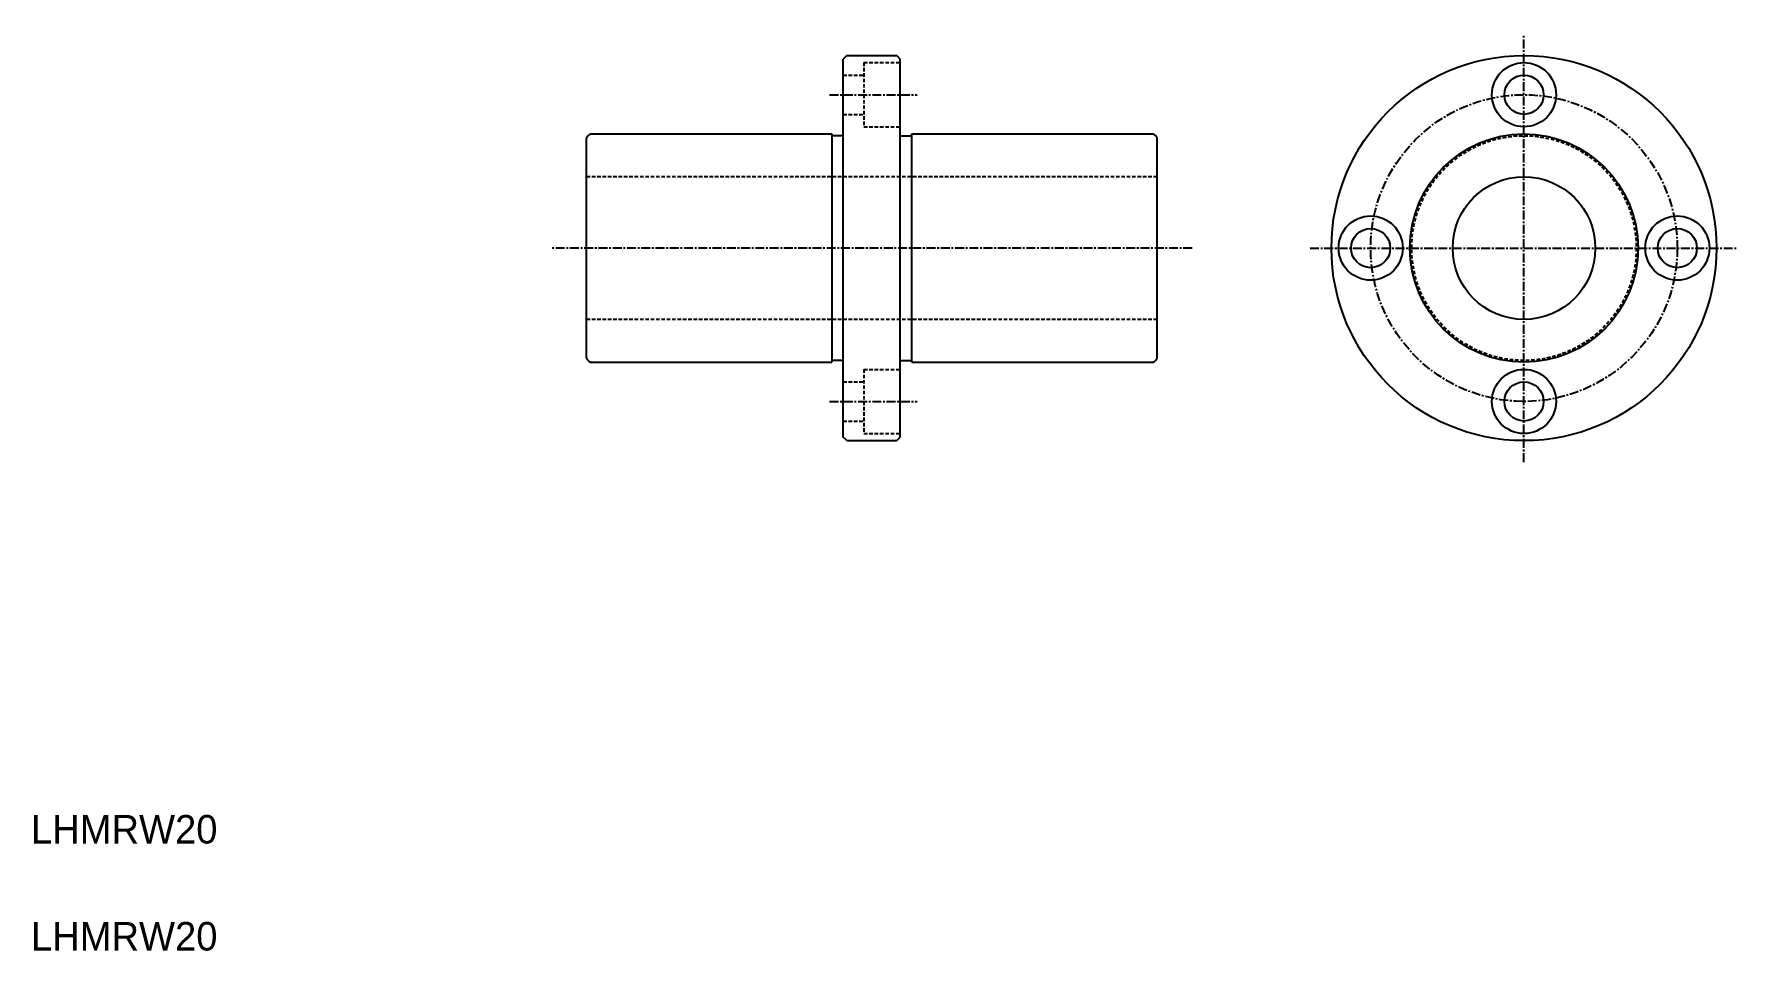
# Model space of a CAD drawing. Extents: x 10 to 249, y 10 to 138.
import ezdxf

# ---------------------------------------------------------------- set-up
doc = ezdxf.new("R2010")
doc.units = 0
doc.linetypes.add('CENTER', pattern=[2, 1.25, -0.25, 0.25, -0.25])
doc.linetypes.add('DASHED', pattern=[0.75, 0.5, -0.25])
doc.layers.get('0').update_dxf_attribs({"linetype": 'CONTINUOUS'})
doc.layers.add('CENTER', color=1, linetype='CENTER')

msp = doc.modelspace()

# ---------------------------------------------------------------- linework, layer by layer
at = {"color": 7, "linetype": 'CONTINUOUS'}
for p, q in [((124.4, 135.48), (123.9, 134.98)), ((123.9, 81.98), (123.9, 134.98)), ((124.4, 135.48), (131.4, 135.48)), ((131.4, 135.48), (131.9, 134.98)), ((131.9, 81.98), (131.9, 134.98)), ((88.44, 124.48), (122.3, 124.48)), ((122.3, 124.48), (122.3, 92.48)), ((123.9, 124.23), (122.3, 124.23)), ((131.9, 124.23), (133.5, 124.23)), ((133.5, 124.48), (167.35, 124.48)), ((133.5, 92.48), (133.5, 124.48)), ((87.9, 93.03), (87.9, 123.94)), ((167.9, 93.03), (167.9, 123.94)), ((88.44, 92.48), (122.3, 92.48)), ((123.9, 92.73), (122.3, 92.73)), ((131.9, 92.73), (133.5, 92.73)), ((133.5, 92.48), (167.35, 92.48)), ((124.4, 81.48), (123.9, 81.98)), ((124.4, 81.48), (131.4, 81.48)), ((131.4, 81.48), (131.9, 81.98))]:
    msp.add_line(p, q, dxfattribs=at)
at = {"color": 3, "linetype": 'DASHED'}
for p, q in [((126.8, 134.48), (126.8, 125.48)), ((126.8, 134.48), (131.9, 134.48)), ((123.9, 132.73), (126.8, 132.73)), ((123.9, 127.23), (126.8, 127.23)), ((126.8, 125.48), (131.9, 125.48)), ((167.9, 118.48), (87.9, 118.48)), ((167.9, 98.48), (87.9, 98.48)), ((126.8, 91.48), (126.8, 82.48)), ((126.8, 91.48), (131.9, 91.48)), ((123.9, 89.73), (126.8, 89.73)), ((123.9, 84.23), (126.8, 84.23)), ((126.8, 82.48), (131.9, 82.48))]:
    msp.add_line(p, q, dxfattribs=at)
at = {"color": 7, "linetype": 'CONTINUOUS'}
for centre, radius in [((219.35, 108.48), 27), ((219.35, 129.98), 4.5), ((219.35, 129.98), 2.75), ((219.35, 108.48), 16), ((219.35, 108.48), 10), ((197.85, 108.48), 4.5), ((240.85, 108.48), 4.5), ((197.85, 108.48), 2.75), ((240.85, 108.48), 2.75), ((219.35, 86.98), 4.5), ((219.35, 86.98), 2.75)]:
    msp.add_circle(centre, radius, dxfattribs=at)
at = {"color": 3, "linetype": 'DASHED'}
msp.add_circle((219.35, 108.48), 15.75, dxfattribs=at)
at = {"color": 7, "linetype": 'CONTINUOUS'}
for centre, start, end in [((89.05, 123.33), 117.7958, 152.2042), ((166.75, 123.33), 27.7958, 62.2042), ((89.05, 93.63), 207.7958, 242.2042), ((166.75, 93.63), 297.7958, 332.2042)]:
    msp.add_arc(centre, 1.3, start, end, dxfattribs=at)
at = {"layer": 'CENTER', "color": 1, "linetype": 'CENTER'}
for p, q in [((219.35, 78.48), (219.35, 138.48)), ((121.98, 129.98), (134.24, 129.98)), ((172.83, 108.48), (83, 108.48)), ((189.35, 108.48), (249.35, 108.48)), ((121.98, 86.98), (134.24, 86.98))]:
    msp.add_line(p, q, dxfattribs=at)
msp.add_circle((219.35, 108.48), 21.5, dxfattribs=at)

# ---------------------------------------------------------------- texts
at = {"color": 7, "linetype": 'CONTINUOUS'}
for p in [(10, 25), (10, 10)]:
    msp.add_text('LHMRW20', height=4, dxfattribs=at).set_placement(p)

doc.saveas('drawing.dxf')
